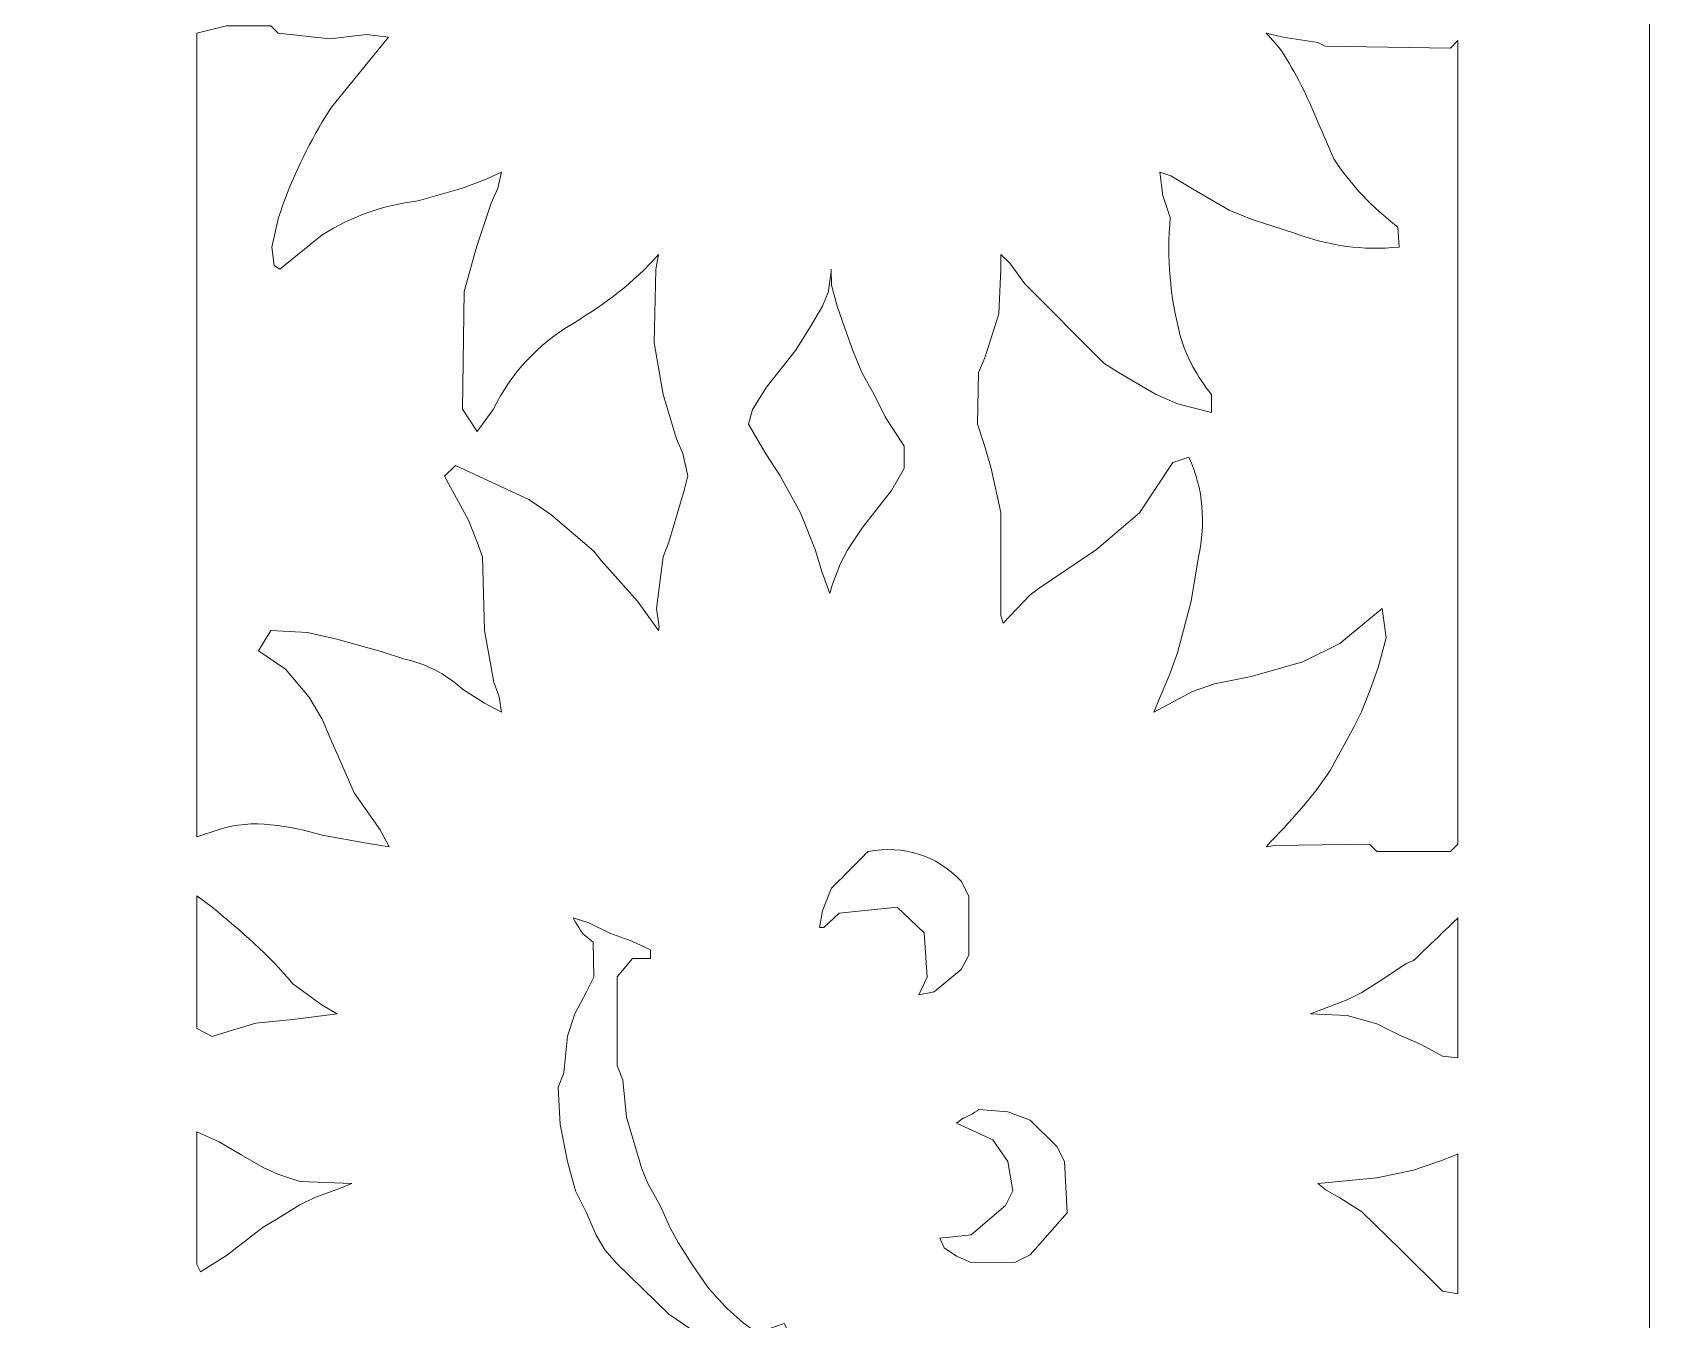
# Model space of a CAD drawing. Header units: centimetres. Extents: x -13.8 to 13.8, y -13.7 to 13.7.
# Drawn here: x 11.037 to 13.556, y -6.589 to -4.583 of the extents above; entities that cross this region are included whole.
import ezdxf

# ---------------------------------------------------------------- set-up
doc = ezdxf.new("R2010")
doc.units = ezdxf.units.CM
doc.header["$MEASUREMENT"] = 0
doc.layers.add('Layer 1', color=7, linetype='Continuous')

msp = doc.modelspace()

# ---------------------------------------------------------------- linework, layer by layer
at = {"layer": 'Layer 1', "lineweight": 0}
msp.add_lwpolyline([(0.73523, -13.67105), (13.55625, -13.67105), (13.55625, -0.86165), (0.73523, -0.86165), (0.73523, -13.67105)], close=True, dxfattribs=at)
at = {"layer": 'Layer 1', "color": 7, "lineweight": 0}
for points, knots in [([(11.33922, -4.57256), (11.33922, -4.57256), (11.40799, -4.57256), (11.40799, -4.57256), (11.40799, -4.57256), (11.40799, -4.57256), (11.41942, -4.58399), (11.41942, -4.58399), (11.41942, -4.58399), (11.41942, -4.58399), (11.4998, -4.59293), (11.4998, -4.59293), (11.4998, -4.59293), (11.4998, -4.59293), (11.55695, -4.58608), (11.55695, -4.58608), (11.55695, -4.58608), (11.55695, -4.58608), (11.59143, -4.58989), (11.59143, -4.58989), (11.59143, -4.58989), (11.59143, -4.58989), (11.50266, -4.69903), (11.50266, -4.69903), (11.50266, -4.69903), (11.50266, -4.69903), (11.48798, -4.7221), (11.48798, -4.7221), (11.48798, -4.7221), (11.46017, -4.77105), (11.4375, -4.81791), (11.42017, -4.87125), (11.42017, -4.87125), (11.42017, -4.87125), (11.40969, -4.91755), (11.40969, -4.91755), (11.40969, -4.91755), (11.40969, -4.91755), (11.4135, -4.94613), (11.4135, -4.94613), (11.4135, -4.94613), (11.4135, -4.94613), (11.42228, -4.95166), (11.42228, -4.95166), (11.42228, -4.95166), (11.42228, -4.95166), (11.488, -4.89832), (11.488, -4.89832), (11.488, -4.89832), (11.53563, -4.86879), (11.58172, -4.85202), (11.63773, -4.84538), (11.63773, -4.84538), (11.63773, -4.84538), (11.7065, -4.82519), (11.7065, -4.82519), (11.7065, -4.82519), (11.7065, -4.82519), (11.74098, -4.81223), (11.74098, -4.81223), (11.74098, -4.81223), (11.74098, -4.81223), (11.76746, -4.80043), (11.76746, -4.80043), (11.76746, -4.80043), (11.76746, -4.80043), (11.76193, -4.82557), (11.76193, -4.82557), (11.76193, -4.82557), (11.76193, -4.82557), (11.75164, -4.84864), (11.75164, -4.84864), (11.75164, -4.84864), (11.75164, -4.84864), (11.72859, -4.91759), (11.72859, -4.91759), (11.72859, -4.91759), (11.72859, -4.91759), (11.70933, -4.98654), (11.70933, -4.98654), (11.70933, -4.98654), (11.70933, -4.98654), (11.70666, -5.16982), (11.70666, -5.16982), (11.70666, -5.16982), (11.70666, -5.16982), (11.72933, -5.20467), (11.72933, -5.20467), (11.72933, -5.20467), (11.72933, -5.20467), (11.75447, -5.17019), (11.75447, -5.17019), (11.75447, -5.17019), (11.78437, -5.1119), (11.82247, -5.07018), (11.87888, -5.03607), (11.87888, -5.03607), (11.92918, -5.00559), (11.97281, -4.97339), (12.01204, -4.92881), (12.01204, -4.92881), (12.01204, -4.92881), (12.00804, -4.95204), (12.00804, -4.95204), (12.00804, -4.95204), (12.00804, -4.95204), (12.00537, -5.06655), (12.00537, -5.06655), (12.00537, -5.06655), (12.00537, -5.06655), (12.01947, -5.14712), (12.01947, -5.14712), (12.01947, -5.14712), (12.01947, -5.14712), (12.03987, -5.21607), (12.03987, -5.21607), (12.03987, -5.21607), (12.03987, -5.21607), (12.05016, -5.23912), (12.05016, -5.23912), (12.05016, -5.23912), (12.05016, -5.23912), (12.05778, -5.2736), (12.05778, -5.2736), (12.05778, -5.2736), (12.05778, -5.2736), (12.05188, -5.29665), (12.05188, -5.29665), (12.05188, -5.29665), (12.05188, -5.29665), (12.04159, -5.33113), (12.04159, -5.33113), (12.04159, -5.33113), (12.04159, -5.33113), (12.02807, -5.37704), (12.02807, -5.37704), (12.02807, -5.37704), (12.02807, -5.37704), (12.0195, -5.40009), (12.0195, -5.40009), (12.0195, -5.40009), (12.0195, -5.40009), (12.00921, -5.4805), (12.00921, -5.4805), (12.00921, -5.4805), (12.00921, -5.4805), (12.01302, -5.50908), (12.01302, -5.50908), (12.01302, -5.50908), (12.01302, -5.50908), (12.01188, -5.5148), (12.01188, -5.5148), (12.01188, -5.5148), (12.01188, -5.5148), (11.97912, -5.46908), (11.97912, -5.46908), (11.97912, -5.46908), (11.97912, -5.46908), (11.92274, -5.40582), (11.92274, -5.40582), (11.92274, -5.40582), (11.92274, -5.40582), (11.91131, -5.39095), (11.91131, -5.39095), (11.91131, -5.39095), (11.91131, -5.39095), (11.84445, -5.33399), (11.84445, -5.33399), (11.84445, -5.33399), (11.84445, -5.33399), (11.80997, -5.31076), (11.80997, -5.31076), (11.80997, -5.31076), (11.80997, -5.31076), (11.77549, -5.29457), (11.77549, -5.29457), (11.77549, -5.29457), (11.77549, -5.29457), (11.69588, -5.25742), (11.69588, -5.25742), (11.69588, -5.25742), (11.69588, -5.25742), (11.67873, -5.27438), (11.67873, -5.27438), (11.67873, -5.27438), (11.67873, -5.27438), (11.71625, -5.34259), (11.71625, -5.34259), (11.71625, -5.34259), (11.71625, -5.34259), (11.72959, -5.37707), (11.72959, -5.37707), (11.72959, -5.37707), (11.72959, -5.37707), (11.73795, -5.40012), (11.73795, -5.40012), (11.73795, -5.40012), (11.73795, -5.40012), (11.74099, -5.51461), (11.74099, -5.51461), (11.74099, -5.51461), (11.74099, -5.51461), (11.75546, -5.5952), (11.75546, -5.5952), (11.75546, -5.5952), (11.75546, -5.5952), (11.76403, -5.61825), (11.76403, -5.61825), (11.76403, -5.61825), (11.76403, -5.61825), (11.76747, -5.64206), (11.76747, -5.64206), (11.76747, -5.64206), (11.76747, -5.64206), (11.74099, -5.62796), (11.74099, -5.62796), (11.74099, -5.62796), (11.74099, -5.62796), (11.70651, -5.60587), (11.70651, -5.60587), (11.70651, -5.60587), (11.67907, -5.58187), (11.6505, -5.56645), (11.6147, -5.55901), (11.6147, -5.55901), (11.6147, -5.55901), (11.58001, -5.54739), (11.58001, -5.54739), (11.58001, -5.54739), (11.58001, -5.54739), (11.51106, -5.52834), (11.51106, -5.52834), (11.51106, -5.52834), (11.51106, -5.52834), (11.46534, -5.51768), (11.46534, -5.51768), (11.46534, -5.51768), (11.46534, -5.51768), (11.408, -5.51464), (11.408, -5.51464), (11.408, -5.51464), (11.408, -5.51464), (11.38876, -5.54626), (11.38876, -5.54626), (11.38876, -5.54626), (11.38876, -5.54626), (11.43086, -5.57521), (11.43086, -5.57521), (11.43086, -5.57521), (11.43086, -5.57521), (11.46706, -5.61826), (11.46706, -5.61826), (11.46706, -5.61826), (11.46706, -5.61826), (11.48802, -5.65274), (11.48802, -5.65274), (11.48802, -5.65274), (11.48802, -5.65274), (11.50249, -5.68722), (11.50249, -5.68722), (11.50249, -5.68722), (11.50249, -5.68722), (11.51315, -5.71027), (11.51315, -5.71027), (11.51315, -5.71027), (11.51315, -5.71027), (11.53792, -5.76761), (11.53792, -5.76761), (11.53792, -5.76761), (11.53792, -5.76761), (11.57832, -5.82513), (11.57832, -5.82513), (11.57832, -5.82513), (11.57832, -5.82513), (11.59242, -5.85161), (11.59242, -5.85161), (11.59242, -5.85161), (11.59242, -5.85161), (11.55699, -5.84608), (11.55699, -5.84608), (11.55699, -5.84608), (11.55699, -5.84608), (11.48804, -5.8337), (11.48804, -5.8337), (11.48804, -5.8337), (11.43814, -5.81904), (11.37869, -5.80761), (11.32762, -5.82455), (11.32762, -5.82455), (11.32762, -5.82455), (11.29296, -5.83617), (11.29296, -5.83617), (11.29296, -5.83617), (11.29296, -5.83617), (11.29296, -4.584), (11.29296, -4.584), (11.29296, -4.584), (11.29296, -4.584), (11.33922, -4.57256), (11.33922, -4.57256)], [0, 0, 0, 0, 0.0131579, 0.0131579, 0.0131579, 0.0131579, 0.0263158, 0.0263158, 0.0263158, 0.0263158, 0.0394737, 0.0394737, 0.0394737, 0.0394737, 0.0526316, 0.0526316, 0.0526316, 0.0526316, 0.0657895, 0.0657895, 0.0657895, 0.0657895, 0.0789474, 0.0789474, 0.0789474, 0.0789474, 0.0921053, 0.0921053, 0.0921053, 0.0921053, 0.1052632, 0.1052632, 0.1052632, 0.1052632, 0.1184211, 0.1184211, 0.1184211, 0.1184211, 0.1315789, 0.1315789, 0.1315789, 0.1315789, 0.1447368, 0.1447368, 0.1447368, 0.1447368, 0.1578947, 0.1578947, 0.1578947, 0.1578947, 0.1710526, 0.1710526, 0.1710526, 0.1710526, 0.1842105, 0.1842105, 0.1842105, 0.1842105, 0.1973684, 0.1973684, 0.1973684, 0.1973684, 0.2105263, 0.2105263, 0.2105263, 0.2105263, 0.2236842, 0.2236842, 0.2236842, 0.2236842, 0.2368421, 0.2368421, 0.2368421, 0.2368421, 0.25, 0.25, 0.25, 0.25, 0.2631579, 0.2631579, 0.2631579, 0.2631579, 0.2763158, 0.2763158, 0.2763158, 0.2763158, 0.2894737, 0.2894737, 0.2894737, 0.2894737, 0.3026316, 0.3026316, 0.3026316, 0.3026316, 0.3157895, 0.3157895, 0.3157895, 0.3157895, 0.3289474, 0.3289474, 0.3289474, 0.3289474, 0.3421053, 0.3421053, 0.3421053, 0.3421053, 0.3552632, 0.3552632, 0.3552632, 0.3552632, 0.3684211, 0.3684211, 0.3684211, 0.3684211, 0.3815789, 0.3815789, 0.3815789, 0.3815789, 0.3947368, 0.3947368, 0.3947368, 0.3947368, 0.4078947, 0.4078947, 0.4078947, 0.4078947, 0.4210526, 0.4210526, 0.4210526, 0.4210526, 0.4342105, 0.4342105, 0.4342105, 0.4342105, 0.4473684, 0.4473684, 0.4473684, 0.4473684, 0.4605263, 0.4605263, 0.4605263, 0.4605263, 0.4736842, 0.4736842, 0.4736842, 0.4736842, 0.4868421, 0.4868421, 0.4868421, 0.4868421, 0.5, 0.5, 0.5, 0.5, 0.5131579, 0.5131579, 0.5131579, 0.5131579, 0.5263158, 0.5263158, 0.5263158, 0.5263158, 0.5394737, 0.5394737, 0.5394737, 0.5394737, 0.5526316, 0.5526316, 0.5526316, 0.5526316, 0.5657895, 0.5657895, 0.5657895, 0.5657895, 0.5789474, 0.5789474, 0.5789474, 0.5789474, 0.5921053, 0.5921053, 0.5921053, 0.5921053, 0.6052632, 0.6052632, 0.6052632, 0.6052632, 0.6184211, 0.6184211, 0.6184211, 0.6184211, 0.6315789, 0.6315789, 0.6315789, 0.6315789, 0.6447368, 0.6447368, 0.6447368, 0.6447368, 0.6578947, 0.6578947, 0.6578947, 0.6578947, 0.6710526, 0.6710526, 0.6710526, 0.6710526, 0.6842105, 0.6842105, 0.6842105, 0.6842105, 0.6973684, 0.6973684, 0.6973684, 0.6973684, 0.7105263, 0.7105263, 0.7105263, 0.7105263, 0.7236842, 0.7236842, 0.7236842, 0.7236842, 0.7368421, 0.7368421, 0.7368421, 0.7368421, 0.75, 0.75, 0.75, 0.75, 0.7631579, 0.7631579, 0.7631579, 0.7631579, 0.7763158, 0.7763158, 0.7763158, 0.7763158, 0.7894737, 0.7894737, 0.7894737, 0.7894737, 0.8026316, 0.8026316, 0.8026316, 0.8026316, 0.8157895, 0.8157895, 0.8157895, 0.8157895, 0.8289474, 0.8289474, 0.8289474, 0.8289474, 0.8421053, 0.8421053, 0.8421053, 0.8421053, 0.8552632, 0.8552632, 0.8552632, 0.8552632, 0.8684211, 0.8684211, 0.8684211, 0.8684211, 0.8815789, 0.8815789, 0.8815789, 0.8815789, 0.8947368, 0.8947368, 0.8947368, 0.8947368, 0.9078947, 0.9078947, 0.9078947, 0.9078947, 0.9210526, 0.9210526, 0.9210526, 0.9210526, 0.9342105, 0.9342105, 0.9342105, 0.9342105, 0.9473684, 0.9473684, 0.9473684, 0.9473684, 0.9605263, 0.9605263, 0.9605263, 0.9605263, 0.9736842, 0.9736842, 0.9736842, 0.9736842, 1, 1, 1, 1]), ([(12.95905, -4.58401), (12.95905, -4.58401), (12.98551, -4.58991), (12.98551, -4.58991), (12.98551, -4.58991), (12.98551, -4.58991), (13.03904, -4.59848), (13.03904, -4.59848), (13.03904, -4.59848), (13.03904, -4.59848), (13.05066, -4.60438), (13.05066, -4.60438), (13.05066, -4.60438), (13.05066, -4.60438), (13.24611, -4.60705), (13.24611, -4.60705), (13.24611, -4.60705), (13.24611, -4.60705), (13.25754, -4.59543), (13.25754, -4.59543), (13.25754, -4.59543), (13.25754, -4.59543), (13.25754, -5.84778), (13.25754, -5.84778), (13.25754, -5.84778), (13.25754, -5.84778), (13.24611, -5.85921), (13.24611, -5.85921), (13.24611, -5.85921), (13.24611, -5.85921), (13.13124, -5.85922), (13.13124, -5.85922), (13.13124, -5.85922), (13.13124, -5.85922), (13.11962, -5.84779), (13.11962, -5.84779), (13.11962, -5.84779), (13.11962, -5.84779), (12.97217, -5.84988), (12.97217, -5.84988), (12.97217, -5.84988), (12.97217, -5.84988), (12.95865, -5.8516), (12.95865, -5.8516), (12.95865, -5.8516), (12.99903, -5.80874), (13.02514, -5.78265), (13.05829, -5.73293), (13.05829, -5.73293), (13.05829, -5.73293), (13.09581, -5.66414), (13.09581, -5.66414), (13.09581, -5.66414), (13.09581, -5.66414), (13.10724, -5.64128), (13.10724, -5.64128), (13.10724, -5.64128), (13.10724, -5.64128), (13.12058, -5.60699), (13.12058, -5.60699), (13.12058, -5.60699), (13.12058, -5.60699), (13.13315, -5.57251), (13.13315, -5.57251), (13.13315, -5.57251), (13.13315, -5.57251), (13.14553, -5.52621), (13.14553, -5.52621), (13.14553, -5.52621), (13.14553, -5.52621), (13.1396, -5.48049), (13.1396, -5.48049), (13.1396, -5.48049), (13.1396, -5.48049), (13.07351, -5.53478), (13.07351, -5.53478), (13.07351, -5.53478), (13.07351, -5.53478), (13.01617, -5.56354), (13.01617, -5.56354), (13.01617, -5.56354), (13.01617, -5.56354), (12.9356, -5.58659), (12.9356, -5.58659), (12.9356, -5.58659), (12.9356, -5.58659), (12.87845, -5.59802), (12.87845, -5.59802), (12.87845, -5.59802), (12.87845, -5.59802), (12.84397, -5.60964), (12.84397, -5.60964), (12.84397, -5.60964), (12.84397, -5.60964), (12.78359, -5.64203), (12.78359, -5.64203), (12.78359, -5.64203), (12.78359, -5.64203), (12.79388, -5.61822), (12.79388, -5.61822), (12.79388, -5.61822), (12.79388, -5.61822), (12.80835, -5.58374), (12.80835, -5.58374), (12.80835, -5.58374), (12.80835, -5.58374), (12.82073, -5.54926), (12.82073, -5.54926), (12.82073, -5.54926), (12.82073, -5.54926), (12.84187, -5.46906), (12.84187, -5.46906), (12.84187, -5.46906), (12.84187, -5.46906), (12.85349, -5.40011), (12.85349, -5.40011), (12.85349, -5.40011), (12.86397, -5.34677), (12.86206, -5.29457), (12.83806, -5.24467), (12.83806, -5.24467), (12.83806, -5.24467), (12.81329, -5.25266), (12.81329, -5.25266), (12.81329, -5.25266), (12.81329, -5.25266), (12.76148, -5.33114), (12.76148, -5.33114), (12.76148, -5.33114), (12.76148, -5.33114), (12.69422, -5.38848), (12.69422, -5.38848), (12.69422, -5.38848), (12.69422, -5.38848), (12.60336, -5.44981), (12.60336, -5.44981), (12.60336, -5.44981), (12.60336, -5.44981), (12.59098, -5.45934), (12.59098, -5.45934), (12.59098, -5.45934), (12.59098, -5.45934), (12.54926, -5.50316), (12.54926, -5.50316), (12.54926, -5.50316), (12.54926, -5.50316), (12.54545, -5.49136), (12.54545, -5.49136), (12.54545, -5.49136), (12.54545, -5.49136), (12.54545, -5.33078), (12.54545, -5.33078), (12.54545, -5.33078), (12.54545, -5.33078), (12.53058, -5.2622), (12.53058, -5.2622), (12.53058, -5.2622), (12.53058, -5.2622), (12.52029, -5.22772), (12.52029, -5.22772), (12.52029, -5.22772), (12.52029, -5.22772), (12.50886, -5.19324), (12.50886, -5.19324), (12.50886, -5.19324), (12.50886, -5.19324), (12.51055, -5.11267), (12.51055, -5.11267), (12.51055, -5.11267), (12.51055, -5.11267), (12.52026, -5.09), (12.52026, -5.09), (12.52026, -5.09), (12.52026, -5.09), (12.5315, -5.05552), (12.5315, -5.05552), (12.5315, -5.05552), (12.5315, -5.05552), (12.54237, -5.02104), (12.54237, -5.02104), (12.54237, -5.02104), (12.54237, -5.02104), (12.54541, -4.95169), (12.54541, -4.95169), (12.54541, -4.95169), (12.54541, -4.95169), (12.54541, -4.92864), (12.54541, -4.92864), (12.54541, -4.92864), (12.54541, -4.92864), (12.55951, -4.94235), (12.55951, -4.94235), (12.55951, -4.94235), (12.55951, -4.94235), (12.58256, -4.97474), (12.58256, -4.97474), (12.58256, -4.97474), (12.58256, -4.97474), (12.70601, -5.09819), (12.70601, -5.09819), (12.70601, -5.09819), (12.70601, -5.09819), (12.72866, -5.11266), (12.72866, -5.11266), (12.72866, -5.11266), (12.72866, -5.11266), (12.78618, -5.14618), (12.78618, -5.14618), (12.78618, -5.14618), (12.78618, -5.14618), (12.82066, -5.16161), (12.82066, -5.16161), (12.82066, -5.16161), (12.82066, -5.16161), (12.87344, -5.17513), (12.87344, -5.17513), (12.87344, -5.17513), (12.87344, -5.17513), (12.87344, -5.14714), (12.87344, -5.14714), (12.87344, -5.14714), (12.85172, -5.11856), (12.83478, -5.09036), (12.82505, -5.05533), (12.82505, -5.05533), (12.80865, -4.99228), (12.80391, -4.93587), (12.80941, -4.87092), (12.80941, -4.87092), (12.80941, -4.87092), (12.79798, -4.837), (12.79798, -4.837), (12.79798, -4.837), (12.79798, -4.837), (12.79322, -4.80043), (12.79322, -4.80043), (12.79322, -4.80043), (12.79322, -4.80043), (12.81037, -4.80633), (12.81037, -4.80633), (12.81037, -4.80633), (12.81037, -4.80633), (12.84389, -4.82633), (12.84389, -4.82633), (12.84389, -4.82633), (12.84389, -4.82633), (12.90104, -4.85967), (12.90104, -4.85967), (12.90104, -4.85967), (12.90104, -4.85967), (12.93552, -4.87356), (12.93552, -4.87356), (12.93552, -4.87356), (12.93552, -4.87356), (13.00447, -4.89623), (13.00447, -4.89623), (13.00447, -4.89623), (13.05858, -4.91565), (13.10829, -4.92271), (13.16581, -4.91719), (13.16581, -4.91719), (13.16581, -4.91719), (13.16372, -4.88594), (13.16372, -4.88594), (13.16372, -4.88594), (13.1239, -4.85469), (13.09191, -4.82212), (13.06408, -4.77963), (13.06408, -4.77963), (13.06408, -4.77963), (13.03913, -4.72211), (13.03913, -4.72211), (13.03913, -4.72211), (13.02294, -4.6821), (13.00558, -4.64628), (12.98179, -4.61009), (12.98179, -4.61009), (12.98189, -4.6101), (12.96514, -4.59047), (12.95905, -4.58401)], [0, 0, 0, 0, 0.0140845, 0.0140845, 0.0140845, 0.0140845, 0.028169, 0.028169, 0.028169, 0.028169, 0.0422535, 0.0422535, 0.0422535, 0.0422535, 0.056338, 0.056338, 0.056338, 0.056338, 0.0704225, 0.0704225, 0.0704225, 0.0704225, 0.084507, 0.084507, 0.084507, 0.084507, 0.0985915, 0.0985915, 0.0985915, 0.0985915, 0.1126761, 0.1126761, 0.1126761, 0.1126761, 0.1267606, 0.1267606, 0.1267606, 0.1267606, 0.1408451, 0.1408451, 0.1408451, 0.1408451, 0.1549296, 0.1549296, 0.1549296, 0.1549296, 0.1690141, 0.1690141, 0.1690141, 0.1690141, 0.1830986, 0.1830986, 0.1830986, 0.1830986, 0.1971831, 0.1971831, 0.1971831, 0.1971831, 0.2112676, 0.2112676, 0.2112676, 0.2112676, 0.2253521, 0.2253521, 0.2253521, 0.2253521, 0.2394366, 0.2394366, 0.2394366, 0.2394366, 0.2535211, 0.2535211, 0.2535211, 0.2535211, 0.2676056, 0.2676056, 0.2676056, 0.2676056, 0.2816901, 0.2816901, 0.2816901, 0.2816901, 0.2957746, 0.2957746, 0.2957746, 0.2957746, 0.3098592, 0.3098592, 0.3098592, 0.3098592, 0.3239437, 0.3239437, 0.3239437, 0.3239437, 0.3380282, 0.3380282, 0.3380282, 0.3380282, 0.3521127, 0.3521127, 0.3521127, 0.3521127, 0.3661972, 0.3661972, 0.3661972, 0.3661972, 0.3802817, 0.3802817, 0.3802817, 0.3802817, 0.3943662, 0.3943662, 0.3943662, 0.3943662, 0.4084507, 0.4084507, 0.4084507, 0.4084507, 0.4225352, 0.4225352, 0.4225352, 0.4225352, 0.4366197, 0.4366197, 0.4366197, 0.4366197, 0.4507042, 0.4507042, 0.4507042, 0.4507042, 0.4647887, 0.4647887, 0.4647887, 0.4647887, 0.4788732, 0.4788732, 0.4788732, 0.4788732, 0.4929577, 0.4929577, 0.4929577, 0.4929577, 0.5070423, 0.5070423, 0.5070423, 0.5070423, 0.5211268, 0.5211268, 0.5211268, 0.5211268, 0.5352113, 0.5352113, 0.5352113, 0.5352113, 0.5492958, 0.5492958, 0.5492958, 0.5492958, 0.5633803, 0.5633803, 0.5633803, 0.5633803, 0.5774648, 0.5774648, 0.5774648, 0.5774648, 0.5915493, 0.5915493, 0.5915493, 0.5915493, 0.6056338, 0.6056338, 0.6056338, 0.6056338, 0.6197183, 0.6197183, 0.6197183, 0.6197183, 0.6338028, 0.6338028, 0.6338028, 0.6338028, 0.6478873, 0.6478873, 0.6478873, 0.6478873, 0.6619718, 0.6619718, 0.6619718, 0.6619718, 0.6760563, 0.6760563, 0.6760563, 0.6760563, 0.6901408, 0.6901408, 0.6901408, 0.6901408, 0.7042254, 0.7042254, 0.7042254, 0.7042254, 0.7183099, 0.7183099, 0.7183099, 0.7183099, 0.7323944, 0.7323944, 0.7323944, 0.7323944, 0.7464789, 0.7464789, 0.7464789, 0.7464789, 0.7605634, 0.7605634, 0.7605634, 0.7605634, 0.7746479, 0.7746479, 0.7746479, 0.7746479, 0.7887324, 0.7887324, 0.7887324, 0.7887324, 0.8028169, 0.8028169, 0.8028169, 0.8028169, 0.8169014, 0.8169014, 0.8169014, 0.8169014, 0.8309859, 0.8309859, 0.8309859, 0.8309859, 0.8450704, 0.8450704, 0.8450704, 0.8450704, 0.8591549, 0.8591549, 0.8591549, 0.8591549, 0.8732394, 0.8732394, 0.8732394, 0.8732394, 0.8873239, 0.8873239, 0.8873239, 0.8873239, 0.9014085, 0.9014085, 0.9014085, 0.9014085, 0.915493, 0.915493, 0.915493, 0.915493, 0.9295775, 0.9295775, 0.9295775, 0.9295775, 0.943662, 0.943662, 0.943662, 0.943662, 0.9577465, 0.9577465, 0.9577465, 0.9577465, 0.971831, 0.971831, 0.971831, 0.971831, 1, 1, 1, 1]), ([(12.28106, -4.95168), (12.28106, -4.95168), (12.28183, -4.97682), (12.28183, -4.97682), (12.28183, -4.97682), (12.28183, -4.97682), (12.2904, -5.00921), (12.2904, -5.00921), (12.2904, -5.00921), (12.2904, -5.00921), (12.30223, -5.04369), (12.30223, -5.04369), (12.30223, -5.04369), (12.30223, -5.04369), (12.31461, -5.07817), (12.31461, -5.07817), (12.31461, -5.07817), (12.31461, -5.07817), (12.32871, -5.11265), (12.32871, -5.11265), (12.32871, -5.11265), (12.32871, -5.11265), (12.34797, -5.14713), (12.34797, -5.14713), (12.34797, -5.14713), (12.34797, -5.14713), (12.3653, -5.18161), (12.3653, -5.18161), (12.3653, -5.18161), (12.3653, -5.18161), (12.39483, -5.2277), (12.39483, -5.2277), (12.39483, -5.2277), (12.39483, -5.2277), (12.39483, -5.26218), (12.39483, -5.26218), (12.39483, -5.26218), (12.39483, -5.26218), (12.37483, -5.29666), (12.37483, -5.29666), (12.37483, -5.29666), (12.37483, -5.29666), (12.32967, -5.354), (12.32967, -5.354), (12.32967, -5.354), (12.32967, -5.354), (12.307, -5.38848), (12.307, -5.38848), (12.307, -5.38848), (12.307, -5.38848), (12.2952, -5.41153), (12.2952, -5.41153), (12.2952, -5.41153), (12.2952, -5.41153), (12.28282, -5.44392), (12.28282, -5.44392), (12.28282, -5.44392), (12.28282, -5.44392), (12.27901, -5.45726), (12.27901, -5.45726), (12.27901, -5.45726), (12.27901, -5.45726), (12.26663, -5.42278), (12.26663, -5.42278), (12.26663, -5.42278), (12.26663, -5.42278), (12.25597, -5.38849), (12.25597, -5.38849), (12.25597, -5.38849), (12.25597, -5.38849), (12.2333, -5.33115), (12.2333, -5.33115), (12.2333, -5.33115), (12.2333, -5.33115), (12.21388, -5.29667), (12.21388, -5.29667), (12.21388, -5.29667), (12.21388, -5.29667), (12.2015, -5.27362), (12.2015, -5.27362), (12.2015, -5.27362), (12.2015, -5.27362), (12.17941, -5.23914), (12.17941, -5.23914), (12.17941, -5.23914), (12.17941, -5.23914), (12.15255, -5.19323), (12.15255, -5.19323), (12.15255, -5.19323), (12.15255, -5.19323), (12.15845, -5.17018), (12.15845, -5.17018), (12.15845, -5.17018), (12.15845, -5.17018), (12.18054, -5.1357), (12.18054, -5.1357), (12.18054, -5.1357), (12.18054, -5.1357), (12.22531, -5.07818), (12.22531, -5.07818), (12.22531, -5.07818), (12.22531, -5.07818), (12.2474, -5.0437), (12.2474, -5.0437), (12.2474, -5.0437), (12.2474, -5.0437), (12.2678, -5.00922), (12.2678, -5.00922), (12.2678, -5.00922), (12.2678, -5.00922), (12.27695, -4.98655), (12.27695, -4.98655), (12.27695, -4.98655), (12.27688, -4.98652), (12.28106, -4.95795), (12.28106, -4.95168)], [0, 0, 0, 0, 0.0333333, 0.0333333, 0.0333333, 0.0333333, 0.0666667, 0.0666667, 0.0666667, 0.0666667, 0.1, 0.1, 0.1, 0.1, 0.1333333, 0.1333333, 0.1333333, 0.1333333, 0.1666667, 0.1666667, 0.1666667, 0.1666667, 0.2, 0.2, 0.2, 0.2, 0.2333333, 0.2333333, 0.2333333, 0.2333333, 0.2666667, 0.2666667, 0.2666667, 0.2666667, 0.3, 0.3, 0.3, 0.3, 0.3333333, 0.3333333, 0.3333333, 0.3333333, 0.3666667, 0.3666667, 0.3666667, 0.3666667, 0.4, 0.4, 0.4, 0.4, 0.4333333, 0.4333333, 0.4333333, 0.4333333, 0.4666667, 0.4666667, 0.4666667, 0.4666667, 0.5, 0.5, 0.5, 0.5, 0.5333333, 0.5333333, 0.5333333, 0.5333333, 0.5666667, 0.5666667, 0.5666667, 0.5666667, 0.6, 0.6, 0.6, 0.6, 0.6333333, 0.6333333, 0.6333333, 0.6333333, 0.6666667, 0.6666667, 0.6666667, 0.6666667, 0.7, 0.7, 0.7, 0.7, 0.7333333, 0.7333333, 0.7333333, 0.7333333, 0.7666667, 0.7666667, 0.7666667, 0.7666667, 0.8, 0.8, 0.8, 0.8, 0.8333333, 0.8333333, 0.8333333, 0.8333333, 0.8666667, 0.8666667, 0.8666667, 0.8666667, 0.9, 0.9, 0.9, 0.9, 0.9333333, 0.9333333, 0.9333333, 0.9333333, 1, 1, 1, 1]), ([(12.33858, -5.8592), (12.39459, -5.84928), (12.44394, -5.86396), (12.48373, -5.90529), (12.48373, -5.90529), (12.48373, -5.90529), (12.49535, -5.92852), (12.49535, -5.92852), (12.49535, -5.92852), (12.49535, -5.92852), (12.49535, -6.02054), (12.49535, -6.02054), (12.49535, -6.02054), (12.49535, -6.02054), (12.48373, -6.04319), (12.48373, -6.04319), (12.48373, -6.04319), (12.48373, -6.04319), (12.44163, -6.07767), (12.44163, -6.07767), (12.44163, -6.07767), (12.44163, -6.07767), (12.41782, -6.08243), (12.41782, -6.08243), (12.41782, -6.08243), (12.41782, -6.08243), (12.43041, -6.05499), (12.43041, -6.05499), (12.43041, -6.05499), (12.43041, -6.05499), (12.4262, -5.98604), (12.4262, -5.98604), (12.4262, -5.98604), (12.4262, -5.98604), (12.3841, -5.94564), (12.3841, -5.94564), (12.3841, -5.94564), (12.3841, -5.94564), (12.29343, -5.95535), (12.29343, -5.95535), (12.29343, -5.95535), (12.29343, -5.95535), (12.26943, -5.97726), (12.26943, -5.97726), (12.26943, -5.97726), (12.26943, -5.97726), (12.26278, -5.97726), (12.26278, -5.97726), (12.26278, -5.97726), (12.26278, -5.97726), (12.26775, -5.95154), (12.26775, -5.95154), (12.26775, -5.95154), (12.26775, -5.95154), (12.28109, -5.91706), (12.28109, -5.91706), (12.28109, -5.91706), (12.28106, -5.91712), (12.33382, -5.86341), (12.33858, -5.8592)], [0, 0, 0, 0, 0.0625, 0.0625, 0.0625, 0.0625, 0.125, 0.125, 0.125, 0.125, 0.1875, 0.1875, 0.1875, 0.1875, 0.25, 0.25, 0.25, 0.25, 0.3125, 0.3125, 0.3125, 0.3125, 0.375, 0.375, 0.375, 0.375, 0.4375, 0.4375, 0.4375, 0.4375, 0.5, 0.5, 0.5, 0.5, 0.5625, 0.5625, 0.5625, 0.5625, 0.625, 0.625, 0.625, 0.625, 0.6875, 0.6875, 0.6875, 0.6875, 0.75, 0.75, 0.75, 0.75, 0.8125, 0.8125, 0.8125, 0.8125, 0.875, 0.875, 0.875, 0.875, 1, 1, 1, 1]), ([(11.29295, -5.92818), (11.29295, -5.92818), (11.31676, -5.9457), (11.31676, -5.9457), (11.31676, -5.9457), (11.36362, -5.98515), (11.40267, -6.01772), (11.4423, -6.06516), (11.4423, -6.06516), (11.4423, -6.06516), (11.48802, -6.09868), (11.48802, -6.09868), (11.48802, -6.09868), (11.48802, -6.09868), (11.51146, -6.11183), (11.51146, -6.11183), (11.51146, -6.11183), (11.51146, -6.11183), (11.4423, -6.12077), (11.4423, -6.12077), (11.4423, -6.12077), (11.4423, -6.12077), (11.38457, -6.12667), (11.38457, -6.12667), (11.38457, -6.12667), (11.38457, -6.12667), (11.35009, -6.13696), (11.35009, -6.13696), (11.35009, -6.13696), (11.35009, -6.13696), (11.31675, -6.14762), (11.31675, -6.14762), (11.31675, -6.14762), (11.31675, -6.14762), (11.29294, -6.13487), (11.29294, -6.13487), (11.29294, -6.13487), (11.29294, -6.13487), (11.29295, -5.92818), (11.29295, -5.92818)], [0, 0, 0, 0, 0.0909091, 0.0909091, 0.0909091, 0.0909091, 0.1818182, 0.1818182, 0.1818182, 0.1818182, 0.2727273, 0.2727273, 0.2727273, 0.2727273, 0.3636364, 0.3636364, 0.3636364, 0.3636364, 0.4545455, 0.4545455, 0.4545455, 0.4545455, 0.5454545, 0.5454545, 0.5454545, 0.5454545, 0.6363636, 0.6363636, 0.6363636, 0.6363636, 0.7272727, 0.7272727, 0.7272727, 0.7272727, 0.8181818, 0.8181818, 0.8181818, 0.8181818, 1, 1, 1, 1]), ([(11.87889, -5.96265), (11.87889, -5.96265), (11.90366, -5.97046), (11.90366, -5.97046), (11.90366, -5.97046), (11.90366, -5.97046), (11.93605, -5.9861), (11.93605, -5.9861), (11.93605, -5.9861), (11.93605, -5.9861), (11.97053, -5.99904), (11.97053, -5.99904), (11.97053, -5.99904), (11.97053, -5.99904), (11.99948, -6.01256), (11.99948, -6.01256), (11.99948, -6.01256), (11.99948, -6.01256), (11.99948, -6.02608), (11.99948, -6.02608), (11.99948, -6.02608), (11.99948, -6.02608), (11.97144, -6.02607), (11.97144, -6.02607), (11.97144, -6.02607), (11.97144, -6.02607), (11.94781, -6.05465), (11.94781, -6.05465), (11.94781, -6.05465), (11.94781, -6.05465), (11.94781, -6.19239), (11.94781, -6.19239), (11.94781, -6.19239), (11.94781, -6.19239), (11.95638, -6.21562), (11.95638, -6.21562), (11.95638, -6.21562), (11.95638, -6.21562), (11.96228, -6.27314), (11.96228, -6.27314), (11.96228, -6.27314), (11.96228, -6.27314), (11.98591, -6.35334), (11.98591, -6.35334), (11.98591, -6.35334), (11.98591, -6.35334), (11.99562, -6.37657), (11.99562, -6.37657), (11.99562, -6.37657), (11.99562, -6.37657), (12.01467, -6.41086), (12.01467, -6.41086), (12.01467, -6.41086), (12.01467, -6.41086), (12.0301, -6.44534), (12.0301, -6.44534), (12.0301, -6.44534), (12.0301, -6.44534), (12.04248, -6.46857), (12.04248, -6.46857), (12.04248, -6.46857), (12.04248, -6.46857), (12.06457, -6.50286), (12.06457, -6.50286), (12.06457, -6.50286), (12.06457, -6.50286), (12.08838, -6.53734), (12.08838, -6.53734), (12.08838, -6.53734), (12.11182, -6.56496), (12.13524, -6.58936), (12.16593, -6.60899), (12.16593, -6.60899), (12.16593, -6.60899), (12.20803, -6.5947), (12.20803, -6.5947), (12.20803, -6.5947), (12.20803, -6.5947), (12.21488, -6.60804), (12.21488, -6.60804), (12.21488, -6.60804), (12.21488, -6.60804), (12.18898, -6.65223), (12.18898, -6.65223), (12.18898, -6.65223), (12.18898, -6.65223), (12.17451, -6.68671), (12.17451, -6.68671), (12.17451, -6.68671), (12.17451, -6.68671), (12.16308, -6.70386), (12.16308, -6.70386), (12.16308, -6.70386), (12.16308, -6.70386), (12.14861, -6.69624), (12.14861, -6.69624), (12.14861, -6.69624), (12.14861, -6.69624), (12.10839, -6.62631), (12.10839, -6.62631), (12.10839, -6.62631), (12.10839, -6.62631), (12.08553, -6.61565), (12.08553, -6.61565), (12.08553, -6.61565), (12.08553, -6.61565), (12.06248, -6.60327), (12.06248, -6.60327), (12.06248, -6.60327), (12.06248, -6.60327), (12.028, -6.58022), (12.028, -6.58022), (12.028, -6.58022), (12.028, -6.58022), (11.94685, -6.5004), (11.94685, -6.5004), (11.94685, -6.5004), (11.94685, -6.5004), (11.92857, -6.47982), (11.92857, -6.47982), (11.92857, -6.47982), (11.92857, -6.47982), (11.91505, -6.45677), (11.91505, -6.45677), (11.91505, -6.45677), (11.91505, -6.45677), (11.89981, -6.42229), (11.89981, -6.42229), (11.89981, -6.42229), (11.89981, -6.42229), (11.88266, -6.38781), (11.88266, -6.38781), (11.88266, -6.38781), (11.88266, -6.38781), (11.87028, -6.34209), (11.87028, -6.34209), (11.87028, -6.34209), (11.87028, -6.34209), (11.85885, -6.28436), (11.85885, -6.28436), (11.85885, -6.28436), (11.85885, -6.28436), (11.85599, -6.22684), (11.85599, -6.22684), (11.85599, -6.22684), (11.85599, -6.22684), (11.86435, -6.20417), (11.86435, -6.20417), (11.86435, -6.20417), (11.86435, -6.20417), (11.87025, -6.14665), (11.87025, -6.14665), (11.87025, -6.14665), (11.87025, -6.14665), (11.88149, -6.11217), (11.88149, -6.11217), (11.88149, -6.11217), (11.88149, -6.11217), (11.89977, -6.07769), (11.89977, -6.07769), (11.89977, -6.07769), (11.89977, -6.07769), (11.9112, -6.05502), (11.9112, -6.05502), (11.9112, -6.05502), (11.9112, -6.05502), (11.91006, -6.00017), (11.91006, -6.00017), (11.91006, -6.00017), (11.91006, -6.00017), (11.89387, -5.98702), (11.89387, -5.98702), (11.89387, -5.98702), (11.89395, -5.98702), (11.8831, -5.96913), (11.87889, -5.96265)], [0, 0, 0, 0, 0.0222222, 0.0222222, 0.0222222, 0.0222222, 0.0444444, 0.0444444, 0.0444444, 0.0444444, 0.0666667, 0.0666667, 0.0666667, 0.0666667, 0.0888889, 0.0888889, 0.0888889, 0.0888889, 0.1111111, 0.1111111, 0.1111111, 0.1111111, 0.1333333, 0.1333333, 0.1333333, 0.1333333, 0.1555556, 0.1555556, 0.1555556, 0.1555556, 0.1777778, 0.1777778, 0.1777778, 0.1777778, 0.2, 0.2, 0.2, 0.2, 0.2222222, 0.2222222, 0.2222222, 0.2222222, 0.2444444, 0.2444444, 0.2444444, 0.2444444, 0.2666667, 0.2666667, 0.2666667, 0.2666667, 0.2888889, 0.2888889, 0.2888889, 0.2888889, 0.3111111, 0.3111111, 0.3111111, 0.3111111, 0.3333333, 0.3333333, 0.3333333, 0.3333333, 0.3555556, 0.3555556, 0.3555556, 0.3555556, 0.3777778, 0.3777778, 0.3777778, 0.3777778, 0.4, 0.4, 0.4, 0.4, 0.4222222, 0.4222222, 0.4222222, 0.4222222, 0.4444444, 0.4444444, 0.4444444, 0.4444444, 0.4666667, 0.4666667, 0.4666667, 0.4666667, 0.4888889, 0.4888889, 0.4888889, 0.4888889, 0.5111111, 0.5111111, 0.5111111, 0.5111111, 0.5333333, 0.5333333, 0.5333333, 0.5333333, 0.5555556, 0.5555556, 0.5555556, 0.5555556, 0.5777778, 0.5777778, 0.5777778, 0.5777778, 0.6, 0.6, 0.6, 0.6, 0.6222222, 0.6222222, 0.6222222, 0.6222222, 0.6444444, 0.6444444, 0.6444444, 0.6444444, 0.6666667, 0.6666667, 0.6666667, 0.6666667, 0.6888889, 0.6888889, 0.6888889, 0.6888889, 0.7111111, 0.7111111, 0.7111111, 0.7111111, 0.7333333, 0.7333333, 0.7333333, 0.7333333, 0.7555556, 0.7555556, 0.7555556, 0.7555556, 0.7777778, 0.7777778, 0.7777778, 0.7777778, 0.8, 0.8, 0.8, 0.8, 0.8222222, 0.8222222, 0.8222222, 0.8222222, 0.8444444, 0.8444444, 0.8444444, 0.8444444, 0.8666667, 0.8666667, 0.8666667, 0.8666667, 0.8888889, 0.8888889, 0.8888889, 0.8888889, 0.9111111, 0.9111111, 0.9111111, 0.9111111, 0.9333333, 0.9333333, 0.9333333, 0.9333333, 0.9555556, 0.9555556, 0.9555556, 0.9555556, 1, 1, 1, 1]), ([(13.25756, -5.96265), (13.25756, -5.96265), (13.25756, -6.18077), (13.25756, -6.18077), (13.25756, -6.18077), (13.25756, -6.18077), (13.23375, -6.17828), (13.23375, -6.17828), (13.23375, -6.17828), (13.23375, -6.17828), (13.20004, -6.16), (13.20004, -6.16), (13.20004, -6.16), (13.20004, -6.16), (13.16556, -6.14495), (13.16556, -6.14495), (13.16556, -6.14495), (13.16556, -6.14495), (13.13108, -6.12762), (13.13108, -6.12762), (13.13108, -6.12762), (13.13108, -6.12762), (13.08517, -6.11487), (13.08517, -6.11487), (13.08517, -6.11487), (13.08517, -6.11487), (13.07355, -6.11429), (13.07355, -6.11429), (13.07355, -6.11429), (13.07355, -6.11429), (13.02802, -6.11183), (13.02802, -6.11183), (13.02802, -6.11183), (13.02802, -6.11183), (13.05239, -6.10249), (13.05239, -6.10249), (13.05239, -6.10249), (13.05239, -6.10249), (13.08515, -6.09048), (13.08515, -6.09048), (13.08515, -6.09048), (13.08515, -6.09048), (13.10782, -6.07868), (13.10782, -6.07868), (13.10782, -6.07868), (13.10782, -6.07868), (13.1423, -6.05677), (13.1423, -6.05677), (13.1423, -6.05677), (13.1423, -6.05677), (13.17678, -6.03354), (13.17678, -6.03354), (13.17678, -6.03354), (13.17678, -6.03354), (13.18858, -6.02878), (13.18858, -6.02878), (13.18858, -6.02878), (13.18858, -6.02877), (13.25166, -5.96837), (13.25756, -5.96265)], [0, 0, 0, 0, 0.0625, 0.0625, 0.0625, 0.0625, 0.125, 0.125, 0.125, 0.125, 0.1875, 0.1875, 0.1875, 0.1875, 0.25, 0.25, 0.25, 0.25, 0.3125, 0.3125, 0.3125, 0.3125, 0.375, 0.375, 0.375, 0.375, 0.4375, 0.4375, 0.4375, 0.4375, 0.5, 0.5, 0.5, 0.5, 0.5625, 0.5625, 0.5625, 0.5625, 0.625, 0.625, 0.625, 0.625, 0.6875, 0.6875, 0.6875, 0.6875, 0.75, 0.75, 0.75, 0.75, 0.8125, 0.8125, 0.8125, 0.8125, 0.875, 0.875, 0.875, 0.875, 1, 1, 1, 1]), ([(12.51098, -6.26136), (12.51098, -6.26136), (12.55651, -6.26461), (12.55651, -6.26461), (12.55651, -6.26461), (12.55651, -6.26461), (12.59099, -6.27755), (12.59099, -6.27755), (12.59099, -6.27755), (12.59099, -6.27755), (12.6329, -6.3189), (12.6329, -6.3189), (12.6329, -6.3189), (12.6329, -6.3189), (12.6447, -6.34213), (12.6447, -6.34213), (12.6447, -6.34213), (12.6447, -6.34213), (12.64891, -6.42195), (12.64891, -6.42195), (12.64891, -6.42195), (12.64891, -6.42195), (12.59099, -6.48749), (12.59099, -6.48749), (12.59099, -6.48749), (12.59099, -6.48749), (12.56813, -6.49929), (12.56813, -6.49929), (12.56813, -6.49929), (12.56813, -6.49929), (12.49918, -6.4993), (12.49918, -6.4993), (12.49918, -6.4993), (12.49918, -6.4993), (12.47613, -6.48959), (12.47613, -6.48959), (12.47613, -6.48959), (12.47613, -6.48959), (12.45727, -6.47684), (12.45727, -6.47684), (12.45727, -6.47684), (12.45727, -6.47684), (12.45021, -6.4616), (12.45021, -6.4616), (12.45021, -6.4616), (12.45021, -6.4616), (12.49918, -6.45644), (12.49918, -6.45644), (12.49918, -6.45644), (12.49918, -6.45644), (12.55271, -6.41091), (12.55271, -6.41091), (12.55271, -6.41091), (12.55271, -6.41091), (12.56433, -6.38786), (12.56433, -6.38786), (12.56433, -6.38786), (12.56433, -6.38786), (12.55652, -6.34214), (12.55652, -6.34214), (12.55652, -6.34214), (12.55652, -6.34214), (12.53271, -6.30822), (12.53271, -6.30822), (12.53271, -6.30822), (12.53271, -6.30822), (12.47614, -6.2825), (12.47614, -6.2825), (12.47614, -6.2825), (12.47614, -6.2825), (12.4868, -6.27488), (12.4868, -6.27488), (12.4868, -6.27488), (12.4868, -6.27489), (12.50585, -6.26592), (12.51098, -6.26136)], [0, 0, 0, 0, 0.05, 0.05, 0.05, 0.05, 0.1, 0.1, 0.1, 0.1, 0.15, 0.15, 0.15, 0.15, 0.2, 0.2, 0.2, 0.2, 0.25, 0.25, 0.25, 0.25, 0.3, 0.3, 0.3, 0.3, 0.35, 0.35, 0.35, 0.35, 0.4, 0.4, 0.4, 0.4, 0.45, 0.45, 0.45, 0.45, 0.5, 0.5, 0.5, 0.5, 0.55, 0.55, 0.55, 0.55, 0.6, 0.6, 0.6, 0.6, 0.65, 0.65, 0.65, 0.65, 0.7, 0.7, 0.7, 0.7, 0.75, 0.75, 0.75, 0.75, 0.8, 0.8, 0.8, 0.8, 0.85, 0.85, 0.85, 0.85, 0.9, 0.9, 0.9, 0.9, 1, 1, 1, 1]), ([(11.29295, -6.29584), (11.29295, -6.29584), (11.32742, -6.31145), (11.32742, -6.31145), (11.32742, -6.31145), (11.32742, -6.31145), (11.36187, -6.33164), (11.36187, -6.33164), (11.36187, -6.33164), (11.36187, -6.33164), (11.39637, -6.35164), (11.39637, -6.35164), (11.39637, -6.35164), (11.39637, -6.35164), (11.41905, -6.36212), (11.41905, -6.36212), (11.41905, -6.36212), (11.41905, -6.36212), (11.45352, -6.37336), (11.45352, -6.37336), (11.45352, -6.37336), (11.45352, -6.37336), (11.5343, -6.37622), (11.5343, -6.37622), (11.5343, -6.37622), (11.5343, -6.37622), (11.50935, -6.38612), (11.50935, -6.38612), (11.50935, -6.38612), (11.50935, -6.38612), (11.47657, -6.39852), (11.47657, -6.39852), (11.47657, -6.39852), (11.47657, -6.39852), (11.45352, -6.40995), (11.45352, -6.40995), (11.45352, -6.40995), (11.45352, -6.40995), (11.41905, -6.43091), (11.41905, -6.43091), (11.41905, -6.43091), (11.41905, -6.43091), (11.39637, -6.44443), (11.39637, -6.44443), (11.39637, -6.44443), (11.39637, -6.44443), (11.33882, -6.48862), (11.33882, -6.48862), (11.33882, -6.48862), (11.33882, -6.48862), (11.29845, -6.51433), (11.29845, -6.51433), (11.29845, -6.51433), (11.29845, -6.51433), (11.29295, -6.50272), (11.29295, -6.50272), (11.29295, -6.50272), (11.29295, -6.50272), (11.29295, -6.29584), (11.29295, -6.29584)], [0, 0, 0, 0, 0.0625, 0.0625, 0.0625, 0.0625, 0.125, 0.125, 0.125, 0.125, 0.1875, 0.1875, 0.1875, 0.1875, 0.25, 0.25, 0.25, 0.25, 0.3125, 0.3125, 0.3125, 0.3125, 0.375, 0.375, 0.375, 0.375, 0.4375, 0.4375, 0.4375, 0.4375, 0.5, 0.5, 0.5, 0.5, 0.5625, 0.5625, 0.5625, 0.5625, 0.625, 0.625, 0.625, 0.625, 0.6875, 0.6875, 0.6875, 0.6875, 0.75, 0.75, 0.75, 0.75, 0.8125, 0.8125, 0.8125, 0.8125, 0.875, 0.875, 0.875, 0.875, 1, 1, 1, 1]), ([(13.25756, -6.33032), (13.25756, -6.33032), (13.25756, -6.54844), (13.25756, -6.54844), (13.25756, -6.54844), (13.25756, -6.54844), (13.23375, -6.54405), (13.23375, -6.54405), (13.23375, -6.54405), (13.23375, -6.54405), (13.16861, -6.47986), (13.16861, -6.47986), (13.16861, -6.47986), (13.16861, -6.47986), (13.10784, -6.42062), (13.10784, -6.42062), (13.10784, -6.42062), (13.10784, -6.42062), (13.07355, -6.39853), (13.07355, -6.39853), (13.07355, -6.39853), (13.07355, -6.39853), (13.05241, -6.38691), (13.05241, -6.38691), (13.05241, -6.38691), (13.05241, -6.38691), (13.03926, -6.37625), (13.03926, -6.37625), (13.03926, -6.37625), (13.03926, -6.37625), (13.13107, -6.36786), (13.13107, -6.36786), (13.13107, -6.36786), (13.13107, -6.36786), (13.18859, -6.35548), (13.18859, -6.35548), (13.18859, -6.35548), (13.18859, -6.35548), (13.22307, -6.34386), (13.22307, -6.34386), (13.22307, -6.34386), (13.22308, -6.34384), (13.25166, -6.33336), (13.25756, -6.33032)], [0, 0, 0, 0, 0.0833333, 0.0833333, 0.0833333, 0.0833333, 0.1666667, 0.1666667, 0.1666667, 0.1666667, 0.25, 0.25, 0.25, 0.25, 0.3333333, 0.3333333, 0.3333333, 0.3333333, 0.4166667, 0.4166667, 0.4166667, 0.4166667, 0.5, 0.5, 0.5, 0.5, 0.5833333, 0.5833333, 0.5833333, 0.5833333, 0.6666667, 0.6666667, 0.6666667, 0.6666667, 0.75, 0.75, 0.75, 0.75, 0.8333333, 0.8333333, 0.8333333, 0.8333333, 1, 1, 1, 1])]:
    msp.add_open_spline(points, degree=3, knots=knots, dxfattribs=at)

doc.saveas('drawing.dxf')
